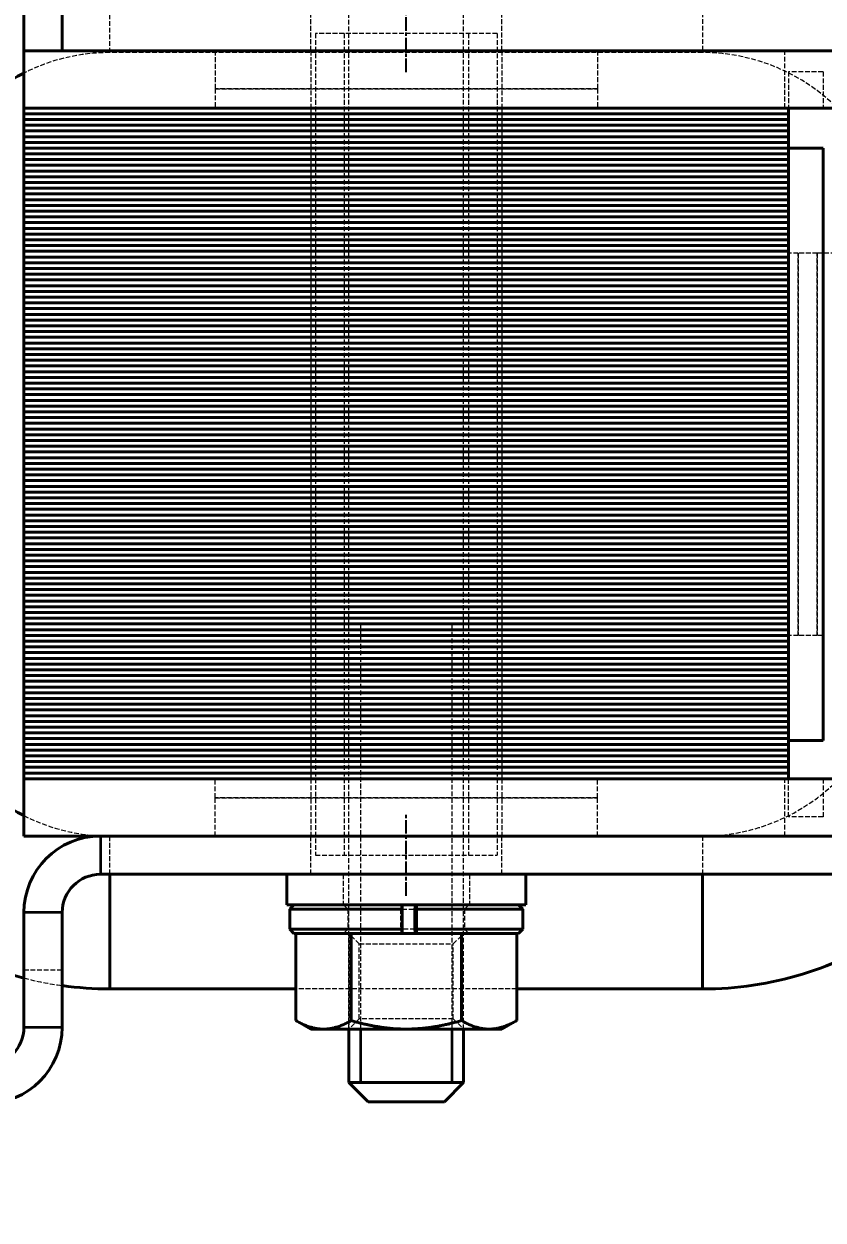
# Model space of a CAD drawing. Header units: millimetres. Extents: x 0 to 630, y 0 to 446.
# Drawn here: x 160.8 to 202.6, y 336.9 to 399.5 of the extents above; entities that cross this region are included whole.
import ezdxf

# ---------------------------------------------------------------- set-up
doc = ezdxf.new("R2010")
doc.units = ezdxf.units.MM
doc.header["$LTSCALE"] = 1.5
doc.linetypes.add('CHAIN', pattern=[0.7087, 0.4724, -0.0591, 0.1181, -0.0591])
doc.linetypes.add('DASHED', pattern=[0.2067, 0.1654, -0.0413])
for name, color, linetype, lineweight, true_color in [('가려진 것(ISO)', 2, 'DASHED', 18, 0xffff00), ('가시적인 것(ISO)', 3, 'Continuous', 40, 0x00ff00), ('가시적인 좁은 것(ISO)', 3, 'Continuous', 35, 0x00ff00), ('중심선(ISO)', 1, 'Continuous', 25, 0xff0000), ('치수(ISO)', 2, 'Continuous', 25, 0xffff00)]:
    doc.layers.add(name, color=color, linetype=linetype, lineweight=lineweight, true_color=true_color)
doc.styles.add('치수 텍스트_PSTEK_POSCO', font='isocp.shx')
doc.dimstyles.new('치수_PSTEK_POSCO', dxfattribs={"dimscale": 1.5, "dimtxt": 3.5, "dimasz": 2.5, "dimexe": 2, "dimexo": 2.5, "dimgap": 1, "dimtad": 1, "dimrnd": 1e-08, "dimdsep": 46, "dimtxsty": '치수 텍스트_PSTEK_POSCO', "dimcen": 0.09, "dimdle": 10, "dimclrd": 7, "dimclre": 7, "dimclrt": 2, "dimadec": 1, "dimazin": 2, "dimtfac": 1, "dimtmove": 0, "dimatfit": 3, "dimfxl": 1, "dimtolj": 1, "dimlwd": -1, "dimlwe": -1, "dimarcsym": 0})

# ---------------------------------------------------------------- blocks, each defined once
blk = doc.blocks.new('*D37')
at = {"layer": 'Defpoints', "color": 0, "transparency": 16777216}
for p in [(147.349, 337.97), (155.349, 337.97), (147.349, 322.97)]:
    blk.add_point(p, dxfattribs=at)
at = {"layer": '치수(ISO)', "color": 7, "transparency": 16777216}
for p, q in [((147.349, 334.22), (147.349, 319.97)), ((155.349, 334.22), (155.349, 319.97)), ((143.599, 322.97), (139.849, 322.97)), ((155.349, 322.97), (147.349, 322.97)), ((159.099, 322.97), (162.849, 322.97))]:
    blk.add_line(p, q, dxfattribs=at)
for points in [[(143.599, 323.595), (143.599, 322.345), (147.349, 322.97)], [(159.099, 323.595), (159.099, 322.345), (155.349, 322.97)]]:
    blk.add_solid(points, dxfattribs=at)
at = {"layer": '치수(ISO)', "color": 2, "transparency": 16777216, "insert": (150.299, 327.095), "char_height": 5.25, "attachment_point": 4, "style": '치수 텍스트_PSTEK_POSCO'}
blk.add_mtext('\\A1;8', dxfattribs=at)
blk = doc.blocks.new('*D38')
at = {"layer": 'Defpoints', "color": 0, "transparency": 16777216}
for p in [(155.349, 337.97), (206.349, 337.97), (206.349, 322.97)]:
    blk.add_point(p, dxfattribs=at)
at = {"layer": '치수(ISO)', "color": 7, "transparency": 16777216}
for p, q in [((155.349, 334.22), (155.349, 319.97)), ((206.349, 334.22), (206.349, 319.97)), ((159.099, 322.97), (202.599, 322.97))]:
    blk.add_line(p, q, dxfattribs=at)
for points in [[(159.099, 323.595), (159.099, 322.345), (155.349, 322.97)], [(202.599, 323.595), (202.599, 322.345), (206.349, 322.97)]]:
    blk.add_solid(points, dxfattribs=at)
at = {"layer": '치수(ISO)', "color": 2, "transparency": 16777216, "insert": (178.487, 327.095), "char_height": 5.25, "attachment_point": 4, "style": '치수 텍스트_PSTEK_POSCO'}
blk.add_mtext('\\A1;51', dxfattribs=at)
blk = doc.blocks.new('*D39')
at = {"layer": 'Defpoints', "color": 0, "transparency": 16777216}
for p in [(206.349, 337.97), (214.349, 337.97), (206.349, 322.97)]:
    blk.add_point(p, dxfattribs=at)
at = {"layer": '치수(ISO)', "color": 7, "transparency": 16777216}
for p, q in [((206.349, 334.22), (206.349, 319.97)), ((214.349, 334.22), (214.349, 319.97)), ((202.599, 322.97), (198.849, 322.97)), ((214.349, 322.97), (206.349, 322.97)), ((218.099, 322.97), (221.849, 322.97))]:
    blk.add_line(p, q, dxfattribs=at)
for points in [[(202.599, 323.595), (202.599, 322.345), (206.349, 322.97)], [(218.099, 323.595), (218.099, 322.345), (214.349, 322.97)]]:
    blk.add_solid(points, dxfattribs=at)
at = {"layer": '치수(ISO)', "color": 2, "transparency": 16777216, "insert": (209.299, 327.095), "char_height": 5.25, "attachment_point": 4, "style": '치수 텍스트_PSTEK_POSCO'}
blk.add_mtext('\\A1;8', dxfattribs=at)

msp = doc.modelspace()

# ---------------------------------------------------------------- linework, layer by layer
at = {"layer": '가려진 것(ISO)'}
for p, q in [((177.849, 346.87), (177.849, 402.82)), ((183.849, 346.87), (183.849, 402.82)), ((185.599, 398.97), (176.099, 398.97)), ((176.099, 398.97), (176.099, 355.97)), ((177.599, 398.97), (177.599, 355.97)), ((184.099, 398.97), (184.099, 355.97)), ((185.599, 398.97), (185.599, 355.97)), ((170.849, 398.07), (170.849, 396.07)), ((190.849, 398.07), (190.849, 396.07)), ((190.849, 396.07), (170.849, 396.07)), ((170.849, 396.07), (190.849, 396.07)), ((170.849, 396.07), (170.849, 395.07)), ((190.849, 396.07), (190.849, 395.07)), ((175.849, 395.07), (175.849, 394.77)), ((185.849, 395.07), (185.849, 394.77)), ((175.849, 394.77), (175.849, 394.47)), ((175.849, 394.47), (175.849, 394.17)), ((185.849, 394.77), (185.849, 394.47)), ((185.849, 394.47), (185.849, 394.17)), ((175.849, 394.17), (175.849, 393.87)), ((175.849, 393.87), (175.849, 393.57)), ((185.849, 394.17), (185.849, 393.87)), ((185.849, 393.87), (185.849, 393.57)), ((175.849, 393.57), (175.849, 393.27)), ((175.849, 393.27), (175.849, 392.97)), ((185.849, 393.57), (185.849, 393.27)), ((185.849, 393.27), (185.849, 392.97)), ((175.849, 392.97), (175.849, 392.67)), ((175.849, 392.67), (175.849, 392.37)), ((185.849, 392.97), (185.849, 392.67)), ((185.849, 392.67), (185.849, 392.37)), ((175.849, 392.37), (175.849, 392.07)), ((175.849, 392.07), (175.849, 391.77)), ((185.849, 392.37), (185.849, 392.07)), ((185.849, 392.07), (185.849, 391.77)), ((175.849, 391.77), (175.849, 391.47)), ((175.849, 391.47), (175.849, 391.17)), ((185.849, 391.77), (185.849, 391.47)), ((185.849, 391.47), (185.849, 391.17)), ((175.849, 391.17), (175.849, 390.87)), ((175.849, 390.87), (175.849, 390.57)), ((185.849, 391.17), (185.849, 390.87)), ((185.849, 390.87), (185.849, 390.57)), ((175.849, 390.57), (175.849, 390.27)), ((175.849, 390.27), (175.849, 389.97)), ((175.849, 389.97), (175.849, 389.67)), ((185.849, 390.57), (185.849, 390.27)), ((185.849, 390.27), (185.849, 389.97)), ((185.849, 389.97), (185.849, 389.67)), ((175.849, 389.67), (175.849, 389.37)), ((175.849, 389.37), (175.849, 389.07)), ((185.849, 389.67), (185.849, 389.37)), ((185.849, 389.37), (185.849, 389.07)), ((175.849, 389.07), (175.849, 388.77)), ((175.849, 388.77), (175.849, 388.47)), ((185.849, 389.07), (185.849, 388.77)), ((185.849, 388.77), (185.849, 388.47)), ((175.849, 388.47), (175.849, 388.17)), ((175.849, 388.17), (175.849, 387.87)), ((185.849, 388.47), (185.849, 388.17)), ((185.849, 388.17), (185.849, 387.87)), ((175.849, 387.87), (175.849, 387.57)), ((175.849, 387.57), (175.849, 387.27)), ((185.849, 387.87), (185.849, 387.57)), ((185.849, 387.57), (185.849, 387.27)), ((201.349, 387.47), (200.849, 387.47)), ((202.349, 387.47), (201.349, 387.47)), ((201.349, 367.47), (201.349, 387.47)), ((201.349, 387.47), (201.349, 367.47)), ((204.349, 387.47), (202.349, 387.47)), ((202.349, 367.47), (202.349, 387.47)), ((202.349, 387.47), (202.349, 367.47)), ((175.849, 387.27), (175.849, 386.97)), ((175.849, 386.97), (175.849, 386.67)), ((185.849, 387.27), (185.849, 386.97)), ((185.849, 386.97), (185.849, 386.67)), ((175.849, 386.67), (175.849, 386.37)), ((175.849, 386.37), (175.849, 386.07)), ((185.849, 386.67), (185.849, 386.37)), ((185.849, 386.37), (185.849, 386.07)), ((175.849, 386.07), (175.849, 385.77)), ((175.849, 385.77), (175.849, 385.47)), ((185.849, 386.07), (185.849, 385.77)), ((185.849, 385.77), (185.849, 385.47)), ((175.849, 385.47), (175.849, 385.17)), ((175.849, 385.17), (175.849, 384.87)), ((185.849, 385.47), (185.849, 385.17)), ((185.849, 385.17), (185.849, 384.87)), ((175.849, 384.87), (175.849, 384.57)), ((175.849, 384.57), (175.849, 384.27)), ((185.849, 384.87), (185.849, 384.57)), ((185.849, 384.57), (185.849, 384.27)), ((175.849, 384.27), (175.849, 383.97)), ((175.849, 383.97), (175.849, 383.67)), ((185.849, 384.27), (185.849, 383.97)), ((185.849, 383.97), (185.849, 383.67)), ((175.849, 383.67), (175.849, 383.37)), ((175.849, 383.37), (175.849, 383.07)), ((185.849, 383.67), (185.849, 383.37)), ((185.849, 383.37), (185.849, 383.07)), ((175.849, 383.07), (175.849, 382.77)), ((175.849, 382.77), (175.849, 382.47)), ((175.849, 382.47), (175.849, 382.17)), ((185.849, 383.07), (185.849, 382.77)), ((185.849, 382.77), (185.849, 382.47)), ((185.849, 382.47), (185.849, 382.17)), ((175.849, 382.17), (175.849, 381.87)), ((175.849, 381.87), (175.849, 381.57)), ((185.849, 382.17), (185.849, 381.87)), ((185.849, 381.87), (185.849, 381.57)), ((175.849, 381.57), (175.849, 381.27)), ((175.849, 381.27), (175.849, 380.97)), ((185.849, 381.57), (185.849, 381.27)), ((185.849, 381.27), (185.849, 380.97)), ((175.849, 380.97), (175.849, 380.67)), ((175.849, 380.67), (175.849, 380.37)), ((185.849, 380.97), (185.849, 380.67)), ((185.849, 380.67), (185.849, 380.37)), ((175.849, 380.37), (175.849, 380.07)), ((175.849, 380.07), (175.849, 379.77)), ((185.849, 380.37), (185.849, 380.07)), ((185.849, 380.07), (185.849, 379.77)), ((175.849, 379.77), (175.849, 379.47)), ((175.849, 379.47), (175.849, 379.17)), ((185.849, 379.77), (185.849, 379.47)), ((185.849, 379.47), (185.849, 379.17)), ((175.849, 379.17), (175.849, 378.87)), ((175.849, 378.87), (175.849, 378.57)), ((185.849, 379.17), (185.849, 378.87)), ((185.849, 378.87), (185.849, 378.57)), ((175.849, 378.57), (175.849, 378.27)), ((175.849, 378.27), (175.849, 377.97)), ((185.849, 378.57), (185.849, 378.27)), ((185.849, 378.27), (185.849, 377.97)), ((175.849, 377.97), (175.849, 377.67)), ((175.849, 377.67), (175.849, 377.37)), ((185.849, 377.97), (185.849, 377.67)), ((185.849, 377.67), (185.849, 377.37)), ((175.849, 377.37), (175.849, 377.07)), ((175.849, 377.07), (175.849, 376.77)), ((185.849, 377.37), (185.849, 377.07)), ((185.849, 377.07), (185.849, 376.77)), ((175.849, 376.77), (175.849, 376.47)), ((175.849, 376.47), (175.849, 376.17)), ((185.849, 376.77), (185.849, 376.47)), ((185.849, 376.47), (185.849, 376.17)), ((175.849, 376.17), (175.849, 375.87)), ((175.849, 375.87), (175.849, 375.57)), ((175.849, 375.57), (175.849, 375.27)), ((185.849, 376.17), (185.849, 375.87)), ((185.849, 375.87), (185.849, 375.57)), ((185.849, 375.57), (185.849, 375.27)), ((175.849, 375.27), (175.849, 374.97)), ((175.849, 374.97), (175.849, 374.67)), ((185.849, 375.27), (185.849, 374.97)), ((185.849, 374.97), (185.849, 374.67)), ((175.849, 374.67), (175.849, 374.37)), ((175.849, 374.37), (175.849, 374.07)), ((185.849, 374.67), (185.849, 374.37)), ((185.849, 374.37), (185.849, 374.07)), ((175.849, 374.07), (175.849, 373.77)), ((175.849, 373.77), (175.849, 373.47)), ((185.849, 374.07), (185.849, 373.77)), ((185.849, 373.77), (185.849, 373.47)), ((175.849, 373.47), (175.849, 373.17)), ((175.849, 373.17), (175.849, 372.87)), ((185.849, 373.47), (185.849, 373.17)), ((185.849, 373.17), (185.849, 372.87)), ((175.849, 372.87), (175.849, 372.57)), ((175.849, 372.57), (175.849, 372.27)), ((185.849, 372.87), (185.849, 372.57)), ((185.849, 372.57), (185.849, 372.27)), ((175.849, 372.27), (175.849, 371.97)), ((175.849, 371.97), (175.849, 371.67)), ((185.849, 372.27), (185.849, 371.97)), ((185.849, 371.97), (185.849, 371.67)), ((175.849, 371.67), (175.849, 371.37)), ((175.849, 371.37), (175.849, 371.07)), ((185.849, 371.67), (185.849, 371.37)), ((185.849, 371.37), (185.849, 371.07)), ((175.849, 371.07), (175.849, 370.77)), ((175.849, 370.77), (175.849, 370.47)), ((185.849, 371.07), (185.849, 370.77)), ((185.849, 370.77), (185.849, 370.47)), ((175.849, 370.47), (175.849, 370.17)), ((175.849, 370.17), (175.849, 369.87)), ((185.849, 370.47), (185.849, 370.17)), ((185.849, 370.17), (185.849, 369.87)), ((175.849, 369.87), (175.849, 369.57)), ((175.849, 369.57), (175.849, 369.27)), ((185.849, 369.87), (185.849, 369.57)), ((185.849, 369.57), (185.849, 369.27)), ((175.849, 369.27), (175.849, 368.97)), ((175.849, 368.97), (175.849, 368.67)), ((185.849, 369.27), (185.849, 368.97)), ((185.849, 368.97), (185.849, 368.67)), ((175.849, 368.67), (175.849, 368.37)), ((175.849, 368.37), (175.849, 368.07)), ((175.849, 368.07), (175.849, 367.77)), ((178.448, 368.07), (178.448, 346.87)), ((183.25, 346.87), (183.25, 368.07)), ((185.849, 368.67), (185.849, 368.37)), ((185.849, 368.37), (185.849, 368.07)), ((185.849, 368.07), (185.849, 367.77)), ((175.849, 367.77), (175.849, 367.47)), ((175.849, 367.47), (175.849, 367.17)), ((185.849, 367.77), (185.849, 367.47)), ((185.849, 367.47), (185.849, 367.17)), ((201.349, 367.47), (200.849, 367.47)), ((202.349, 367.47), (201.349, 367.47)), ((202.649, 367.47), (202.349, 367.47)), ((175.849, 367.17), (175.849, 366.87)), ((175.849, 366.87), (175.849, 366.57)), ((185.849, 367.17), (185.849, 366.87)), ((185.849, 366.87), (185.849, 366.57)), ((175.849, 366.57), (175.849, 366.27)), ((175.849, 366.27), (175.849, 365.97)), ((185.849, 366.57), (185.849, 366.27)), ((185.849, 366.27), (185.849, 365.97)), ((175.849, 365.97), (175.849, 365.67)), ((175.849, 365.67), (175.849, 365.37)), ((185.849, 365.97), (185.849, 365.67)), ((185.849, 365.67), (185.849, 365.37)), ((175.849, 365.37), (175.849, 365.07)), ((175.849, 365.07), (175.849, 364.77)), ((185.849, 365.37), (185.849, 365.07)), ((185.849, 365.07), (185.849, 364.77)), ((175.849, 364.77), (175.849, 364.47)), ((175.849, 364.47), (175.849, 364.17)), ((185.849, 364.77), (185.849, 364.47)), ((185.849, 364.47), (185.849, 364.17)), ((175.849, 364.17), (175.849, 363.87)), ((175.849, 363.87), (175.849, 363.57)), ((185.849, 364.17), (185.849, 363.87)), ((185.849, 363.87), (185.849, 363.57)), ((175.849, 363.57), (175.849, 363.27)), ((175.849, 363.27), (175.849, 362.97)), ((185.849, 363.57), (185.849, 363.27)), ((185.849, 363.27), (185.849, 362.97)), ((175.849, 362.97), (175.849, 362.67)), ((175.849, 362.67), (175.849, 362.37)), ((185.849, 362.97), (185.849, 362.67)), ((185.849, 362.67), (185.849, 362.37)), ((175.849, 362.37), (175.849, 362.07)), ((175.849, 362.07), (175.849, 361.77)), ((185.849, 362.37), (185.849, 362.07)), ((185.849, 362.07), (185.849, 361.77)), ((175.849, 361.77), (175.849, 361.47)), ((175.849, 361.47), (175.849, 361.17)), ((175.849, 361.17), (175.849, 360.87)), ((185.849, 361.77), (185.849, 361.47)), ((185.849, 361.47), (185.849, 361.17)), ((185.849, 361.17), (185.849, 360.87)), ((175.849, 360.87), (175.849, 360.57)), ((175.849, 360.57), (175.849, 360.27)), ((185.849, 360.87), (185.849, 360.57)), ((185.849, 360.57), (185.849, 360.27)), ((170.849, 358.97), (170.849, 359.97)), ((175.849, 360.27), (175.849, 359.97)), ((185.849, 360.27), (185.849, 359.97)), ((190.849, 358.97), (190.849, 359.97)), ((170.849, 358.97), (190.849, 358.97)), ((170.849, 356.97), (170.849, 358.97)), ((190.849, 358.97), (170.849, 358.97)), ((190.849, 356.97), (190.849, 358.97)), ((176.099, 355.97), (185.599, 355.97)), ((177.549, 354.97), (177.549, 353.37)), ((184.149, 354.97), (184.149, 353.37)), ((177.799, 353.145), (177.574, 353.37)), ((177.799, 353.145), (177.799, 352.095)), ((180.553, 353.145), (180.553, 352.095)), ((180.634, 353.145), (181.303, 353.145)), ((181.303, 353.145), (181.383, 353.145)), ((183.899, 353.145), (184.124, 353.37)), ((183.899, 353.145), (183.899, 352.095)), ((177.799, 352.095), (177.574, 351.87)), ((178.391, 351.328), (177.849, 351.87)), ((177.849, 351.87), (177.849, 346.87)), ((181.303, 352.095), (180.634, 352.095)), ((181.383, 352.095), (181.303, 352.095)), ((183.308, 351.328), (183.849, 351.87)), ((183.849, 346.87), (183.849, 351.87)), ((183.899, 352.095), (184.124, 351.87)), ((178.391, 351.328), (183.308, 351.328)), ((178.391, 347.411), (178.391, 351.328)), ((183.308, 347.411), (183.308, 351.328)), ((178.391, 347.411), (177.849, 346.87)), ((183.308, 347.411), (178.391, 347.411)), ((183.308, 347.411), (183.849, 346.87))]:
    msp.add_line(p, q, dxfattribs=at)
at = {"layer": '가려진 것(ISO)', "color": 1, "true_color": 0xff0000}
for p, q in [((165.349, 397.97), (165.349, 400.07)), ((196.349, 400.07), (196.349, 397.97)), ((196.349, 397.97), (165.349, 397.97)), ((165.349, 354.97), (165.349, 356.97)), ((196.349, 356.97), (196.349, 354.97)), ((186.623, 348.97), (175.076, 348.97))]:
    msp.add_line(p, q, dxfattribs=at)
at = {"layer": '가려진 것(ISO)', "color": 5, "true_color": 0x0000ff}
for p, q in [((175.849, 398.07), (175.849, 400.07)), ((185.849, 398.07), (185.849, 400.07)), ((175.849, 354.97), (175.849, 356.97)), ((185.849, 354.97), (185.849, 356.97)), ((160.849, 349.97), (162.849, 349.97))]:
    msp.add_line(p, q, dxfattribs=at)
at = {"layer": '가려진 것(ISO)', "color": 4, "true_color": 0x00ffff}
for p, q in [((175.849, 398.07), (175.849, 395.07)), ((185.849, 398.07), (185.849, 395.07)), ((200.649, 395.07), (200.649, 398.07)), ((202.649, 396.97), (200.849, 396.97)), ((200.849, 396.97), (200.849, 395.07)), ((202.649, 396.97), (202.649, 395.07)), ((175.849, 359.97), (175.849, 356.97)), ((185.849, 359.97), (185.849, 356.97)), ((200.649, 356.97), (200.649, 359.97)), ((200.849, 357.97), (200.849, 359.97)), ((202.649, 359.97), (202.649, 357.97)), ((202.649, 357.97), (200.849, 357.97))]:
    msp.add_line(p, q, dxfattribs=at)
at = {"layer": '가려진 것(ISO)', "color": 1, "true_color": 0xff0000}
for centre, radius, start, end in [((165.349, 387.97), 10, 90, 116.74368), ((196.349, 387.97), 10, 0, 90), ((196.349, 366.97), 10, 270, 315.573), ((165.349, 366.97), 10, 243.25632, 270), ((165.349, 366.97), 18, 255.52249, 262.01644)]:
    msp.add_arc(centre, radius, start, end, dxfattribs=at)
at = {"layer": '가려진 것(ISO)'}
for points, weights in [([(180.559, 353.37), (180.556, 353.253), (180.553, 353.145)], [1, 1.00064237711, 1]), ([(180.553, 352.095), (180.556, 351.986), (180.559, 351.87)], [1, 1.00064237701, 1])]:
    msp.add_rational_spline(points, weights, degree=2, dxfattribs=at)
at = {"layer": '가시적인 것(ISO)', "color": 5, "true_color": 0x0000ff}
for p, q in [((160.849, 400.07), (160.849, 398.07)), ((162.849, 398.07), (162.849, 400.07)), ((162.849, 398.07), (269.449, 398.07)), ((267.449, 356.97), (164.849, 356.97)), ((164.849, 354.97), (267.449, 354.97)), ((160.849, 352.97), (160.849, 346.97)), ((162.849, 346.97), (162.849, 352.97))]:
    msp.add_line(p, q, dxfattribs=at)
at = {"layer": '가시적인 것(ISO)', "color": 4, "true_color": 0x00ffff}
for p, q in [((160.849, 398.07), (271.449, 398.07)), ((160.849, 398.07), (160.849, 395.07)), ((271.449, 395.07), (160.849, 395.07)), ((202.649, 392.97), (200.849, 392.97)), ((200.849, 361.97), (200.849, 392.97)), ((202.649, 392.97), (202.649, 361.97)), ((200.849, 361.97), (202.649, 361.97)), ((160.849, 359.97), (271.449, 359.97)), ((160.849, 359.97), (160.849, 356.97)), ((271.449, 356.97), (160.849, 356.97))]:
    msp.add_line(p, q, dxfattribs=at)
at = {"layer": '가시적인 것(ISO)'}
for p, q in [((160.849, 395.07), (160.849, 394.77)), ((200.849, 395.07), (160.849, 395.07)), ((200.849, 395.07), (200.849, 394.77)), ((160.849, 394.77), (160.849, 394.47)), ((200.849, 394.77), (160.849, 394.77)), ((160.849, 394.77), (200.849, 394.77)), ((160.849, 394.47), (160.849, 394.17)), ((200.849, 394.47), (160.849, 394.47)), ((160.849, 394.47), (200.849, 394.47)), ((200.849, 394.77), (200.849, 394.47)), ((200.849, 394.47), (200.849, 394.17)), ((160.849, 394.17), (160.849, 393.87)), ((200.849, 394.17), (160.849, 394.17)), ((160.849, 394.17), (200.849, 394.17)), ((160.849, 393.87), (160.849, 393.57)), ((200.849, 393.87), (160.849, 393.87)), ((160.849, 393.87), (200.849, 393.87)), ((200.849, 394.17), (200.849, 393.87)), ((200.849, 393.87), (200.849, 393.57)), ((160.849, 393.57), (160.849, 393.27)), ((200.849, 393.57), (160.849, 393.57)), ((160.849, 393.57), (200.849, 393.57)), ((160.849, 393.27), (160.849, 392.97)), ((200.849, 393.27), (160.849, 393.27)), ((160.849, 393.27), (200.849, 393.27)), ((200.849, 393.57), (200.849, 393.27)), ((200.849, 393.27), (200.849, 392.97)), ((160.849, 392.97), (160.849, 392.67)), ((200.849, 392.97), (160.849, 392.97)), ((160.849, 392.97), (200.849, 392.97)), ((160.849, 392.67), (160.849, 392.37)), ((200.849, 392.67), (160.849, 392.67)), ((160.849, 392.67), (200.849, 392.67)), ((200.849, 392.97), (200.849, 392.67)), ((200.849, 392.67), (200.849, 392.37)), ((160.849, 392.37), (160.849, 392.07)), ((200.849, 392.37), (160.849, 392.37)), ((160.849, 392.37), (200.849, 392.37)), ((160.849, 392.07), (160.849, 391.77)), ((200.849, 392.07), (160.849, 392.07)), ((160.849, 392.07), (200.849, 392.07)), ((200.849, 392.37), (200.849, 392.07)), ((200.849, 392.07), (200.849, 391.77)), ((160.849, 391.77), (160.849, 391.47)), ((200.849, 391.77), (160.849, 391.77)), ((160.849, 391.77), (200.849, 391.77)), ((160.849, 391.47), (160.849, 391.17)), ((200.849, 391.47), (160.849, 391.47)), ((160.849, 391.47), (200.849, 391.47)), ((200.849, 391.77), (200.849, 391.47)), ((200.849, 391.47), (200.849, 391.17)), ((160.849, 391.17), (160.849, 390.87)), ((200.849, 391.17), (160.849, 391.17)), ((160.849, 391.17), (200.849, 391.17)), ((160.849, 390.87), (160.849, 390.57)), ((200.849, 390.87), (160.849, 390.87)), ((160.849, 390.87), (200.849, 390.87)), ((200.849, 391.17), (200.849, 390.87)), ((200.849, 390.87), (200.849, 390.57)), ((160.849, 390.57), (160.849, 390.27)), ((200.849, 390.57), (160.849, 390.57)), ((160.849, 390.57), (200.849, 390.57)), ((160.849, 390.27), (160.849, 389.97)), ((200.849, 390.27), (160.849, 390.27)), ((160.849, 390.27), (200.849, 390.27)), ((160.849, 389.97), (160.849, 389.67)), ((200.849, 389.97), (160.849, 389.97)), ((160.849, 389.97), (200.849, 389.97)), ((200.849, 390.57), (200.849, 390.27)), ((200.849, 390.27), (200.849, 389.97)), ((200.849, 389.97), (200.849, 389.67)), ((160.849, 389.67), (160.849, 389.37)), ((200.849, 389.67), (160.849, 389.67)), ((160.849, 389.67), (200.849, 389.67)), ((160.849, 389.37), (160.849, 389.07)), ((200.849, 389.37), (160.849, 389.37)), ((160.849, 389.37), (200.849, 389.37)), ((200.849, 389.67), (200.849, 389.37)), ((200.849, 389.37), (200.849, 389.07)), ((160.849, 389.07), (160.849, 388.77)), ((200.849, 389.07), (160.849, 389.07)), ((160.849, 389.07), (200.849, 389.07)), ((160.849, 388.77), (160.849, 388.47)), ((200.849, 388.77), (160.849, 388.77)), ((160.849, 388.77), (200.849, 388.77)), ((200.849, 389.07), (200.849, 388.77)), ((200.849, 388.77), (200.849, 388.47)), ((160.849, 388.47), (160.849, 388.17)), ((200.849, 388.47), (160.849, 388.47)), ((160.849, 388.47), (200.849, 388.47)), ((160.849, 388.17), (160.849, 387.87)), ((200.849, 388.17), (160.849, 388.17)), ((160.849, 388.17), (200.849, 388.17)), ((200.849, 388.47), (200.849, 388.17)), ((200.849, 388.17), (200.849, 387.87)), ((160.849, 387.87), (160.849, 387.57)), ((200.849, 387.87), (160.849, 387.87)), ((160.849, 387.87), (200.849, 387.87)), ((160.849, 387.57), (160.849, 387.27)), ((200.849, 387.57), (160.849, 387.57)), ((160.849, 387.57), (200.849, 387.57)), ((200.849, 387.87), (200.849, 387.57)), ((200.849, 387.57), (200.849, 387.27)), ((160.849, 387.27), (160.849, 386.97)), ((200.849, 387.27), (160.849, 387.27)), ((160.849, 387.27), (200.849, 387.27)), ((160.849, 386.97), (160.849, 386.67)), ((200.849, 386.97), (160.849, 386.97)), ((160.849, 386.97), (200.849, 386.97)), ((200.849, 387.27), (200.849, 386.97)), ((200.849, 386.97), (200.849, 386.67)), ((160.849, 386.67), (160.849, 386.37)), ((200.849, 386.67), (160.849, 386.67)), ((160.849, 386.67), (200.849, 386.67)), ((160.849, 386.37), (160.849, 386.07)), ((200.849, 386.37), (160.849, 386.37)), ((160.849, 386.37), (200.849, 386.37)), ((200.849, 386.67), (200.849, 386.37)), ((200.849, 386.37), (200.849, 386.07)), ((160.849, 386.07), (160.849, 385.77)), ((200.849, 386.07), (160.849, 386.07)), ((160.849, 386.07), (200.849, 386.07)), ((160.849, 385.77), (160.849, 385.47)), ((200.849, 385.77), (160.849, 385.77)), ((160.849, 385.77), (200.849, 385.77)), ((200.849, 386.07), (200.849, 385.77)), ((200.849, 385.77), (200.849, 385.47)), ((160.849, 385.47), (160.849, 385.17)), ((200.849, 385.47), (160.849, 385.47)), ((160.849, 385.47), (200.849, 385.47)), ((160.849, 385.17), (160.849, 384.87)), ((200.849, 385.17), (160.849, 385.17)), ((160.849, 385.17), (200.849, 385.17)), ((200.849, 385.47), (200.849, 385.17)), ((200.849, 385.17), (200.849, 384.87)), ((160.849, 384.87), (160.849, 384.57)), ((200.849, 384.87), (160.849, 384.87)), ((160.849, 384.87), (200.849, 384.87)), ((160.849, 384.57), (160.849, 384.27)), ((200.849, 384.57), (160.849, 384.57)), ((160.849, 384.57), (200.849, 384.57)), ((200.849, 384.87), (200.849, 384.57)), ((200.849, 384.57), (200.849, 384.27)), ((160.849, 384.27), (160.849, 383.97)), ((200.849, 384.27), (160.849, 384.27)), ((160.849, 384.27), (200.849, 384.27)), ((160.849, 383.97), (160.849, 383.67)), ((200.849, 383.97), (160.849, 383.97)), ((160.849, 383.97), (200.849, 383.97)), ((200.849, 384.27), (200.849, 383.97)), ((200.849, 383.97), (200.849, 383.67)), ((160.849, 383.67), (160.849, 383.37)), ((200.849, 383.67), (160.849, 383.67)), ((160.849, 383.67), (200.849, 383.67)), ((160.849, 383.37), (160.849, 383.07)), ((200.849, 383.37), (160.849, 383.37)), ((160.849, 383.37), (200.849, 383.37)), ((200.849, 383.67), (200.849, 383.37)), ((200.849, 383.37), (200.849, 383.07)), ((160.849, 383.07), (160.849, 382.77)), ((200.849, 383.07), (160.849, 383.07)), ((160.849, 383.07), (200.849, 383.07)), ((160.849, 382.77), (160.849, 382.47)), ((200.849, 382.77), (160.849, 382.77)), ((160.849, 382.77), (200.849, 382.77)), ((160.849, 382.47), (160.849, 382.17)), ((200.849, 382.47), (160.849, 382.47)), ((160.849, 382.47), (200.849, 382.47)), ((200.849, 383.07), (200.849, 382.77)), ((200.849, 382.77), (200.849, 382.47)), ((200.849, 382.47), (200.849, 382.17)), ((160.849, 382.17), (160.849, 381.87)), ((200.849, 382.17), (160.849, 382.17)), ((160.849, 382.17), (200.849, 382.17)), ((160.849, 381.87), (160.849, 381.57)), ((200.849, 381.87), (160.849, 381.87)), ((160.849, 381.87), (200.849, 381.87)), ((200.849, 382.17), (200.849, 381.87)), ((200.849, 381.87), (200.849, 381.57)), ((160.849, 381.57), (160.849, 381.27)), ((200.849, 381.57), (160.849, 381.57)), ((160.849, 381.57), (200.849, 381.57)), ((160.849, 381.27), (160.849, 380.97)), ((200.849, 381.27), (160.849, 381.27)), ((160.849, 381.27), (200.849, 381.27)), ((200.849, 381.57), (200.849, 381.27)), ((200.849, 381.27), (200.849, 380.97)), ((160.849, 380.97), (160.849, 380.67)), ((200.849, 380.97), (160.849, 380.97)), ((160.849, 380.97), (200.849, 380.97)), ((160.849, 380.67), (160.849, 380.37)), ((200.849, 380.67), (160.849, 380.67)), ((160.849, 380.67), (200.849, 380.67)), ((200.849, 380.97), (200.849, 380.67)), ((200.849, 380.67), (200.849, 380.37)), ((160.849, 380.37), (160.849, 380.07)), ((200.849, 380.37), (160.849, 380.37)), ((160.849, 380.37), (200.849, 380.37)), ((160.849, 380.07), (160.849, 379.77)), ((200.849, 380.07), (160.849, 380.07)), ((160.849, 380.07), (200.849, 380.07)), ((200.849, 380.37), (200.849, 380.07)), ((200.849, 380.07), (200.849, 379.77)), ((160.849, 379.77), (160.849, 379.47)), ((200.849, 379.77), (160.849, 379.77)), ((160.849, 379.77), (200.849, 379.77)), ((160.849, 379.47), (160.849, 379.17)), ((200.849, 379.47), (160.849, 379.47)), ((160.849, 379.47), (200.849, 379.47)), ((200.849, 379.77), (200.849, 379.47)), ((200.849, 379.47), (200.849, 379.17)), ((160.849, 379.17), (160.849, 378.87)), ((200.849, 379.17), (160.849, 379.17)), ((160.849, 379.17), (200.849, 379.17)), ((160.849, 378.87), (160.849, 378.57)), ((200.849, 378.87), (160.849, 378.87)), ((160.849, 378.87), (200.849, 378.87)), ((200.849, 379.17), (200.849, 378.87)), ((200.849, 378.87), (200.849, 378.57)), ((160.849, 378.57), (160.849, 378.27)), ((200.849, 378.57), (160.849, 378.57)), ((160.849, 378.57), (200.849, 378.57)), ((160.849, 378.27), (160.849, 377.97)), ((200.849, 378.27), (160.849, 378.27)), ((160.849, 378.27), (200.849, 378.27)), ((200.849, 378.57), (200.849, 378.27)), ((200.849, 378.27), (200.849, 377.97)), ((160.849, 377.97), (160.849, 377.67)), ((200.849, 377.97), (160.849, 377.97)), ((160.849, 377.97), (200.849, 377.97)), ((160.849, 377.67), (160.849, 377.37)), ((200.849, 377.67), (160.849, 377.67)), ((160.849, 377.67), (200.849, 377.67)), ((200.849, 377.97), (200.849, 377.67)), ((200.849, 377.67), (200.849, 377.37)), ((160.849, 377.37), (160.849, 377.07)), ((200.849, 377.37), (160.849, 377.37)), ((160.849, 377.37), (200.849, 377.37)), ((160.849, 377.07), (160.849, 376.77)), ((200.849, 377.07), (160.849, 377.07)), ((160.849, 377.07), (200.849, 377.07)), ((200.849, 377.37), (200.849, 377.07)), ((200.849, 377.07), (200.849, 376.77)), ((160.849, 376.77), (160.849, 376.47)), ((200.849, 376.77), (160.849, 376.77)), ((160.849, 376.77), (200.849, 376.77)), ((160.849, 376.47), (160.849, 376.17)), ((200.849, 376.47), (160.849, 376.47)), ((160.849, 376.47), (200.849, 376.47)), ((200.849, 376.77), (200.849, 376.47)), ((200.849, 376.47), (200.849, 376.17)), ((160.849, 376.17), (160.849, 375.87)), ((200.849, 376.17), (160.849, 376.17)), ((160.849, 376.17), (200.849, 376.17)), ((160.849, 375.87), (160.849, 375.57)), ((200.849, 375.87), (160.849, 375.87)), ((160.849, 375.87), (200.849, 375.87)), ((160.849, 375.57), (160.849, 375.27)), ((200.849, 375.57), (160.849, 375.57)), ((160.849, 375.57), (200.849, 375.57)), ((200.849, 376.17), (200.849, 375.87)), ((200.849, 375.87), (200.849, 375.57)), ((200.849, 375.57), (200.849, 375.27)), ((160.849, 375.27), (160.849, 374.97)), ((200.849, 375.27), (160.849, 375.27)), ((160.849, 375.27), (200.849, 375.27)), ((160.849, 374.97), (160.849, 374.67)), ((200.849, 374.97), (160.849, 374.97)), ((160.849, 374.97), (200.849, 374.97)), ((200.849, 375.27), (200.849, 374.97)), ((200.849, 374.97), (200.849, 374.67)), ((160.849, 374.67), (160.849, 374.37)), ((200.849, 374.67), (160.849, 374.67)), ((160.849, 374.67), (200.849, 374.67)), ((160.849, 374.37), (160.849, 374.07)), ((200.849, 374.37), (160.849, 374.37)), ((160.849, 374.37), (200.849, 374.37)), ((200.849, 374.67), (200.849, 374.37)), ((200.849, 374.37), (200.849, 374.07)), ((160.849, 374.07), (160.849, 373.77)), ((200.849, 374.07), (160.849, 374.07)), ((160.849, 374.07), (200.849, 374.07)), ((160.849, 373.77), (160.849, 373.47)), ((200.849, 373.77), (160.849, 373.77)), ((160.849, 373.77), (200.849, 373.77)), ((200.849, 374.07), (200.849, 373.77)), ((200.849, 373.77), (200.849, 373.47)), ((160.849, 373.47), (160.849, 373.17)), ((200.849, 373.47), (160.849, 373.47)), ((160.849, 373.47), (200.849, 373.47)), ((160.849, 373.17), (160.849, 372.87)), ((200.849, 373.17), (160.849, 373.17)), ((160.849, 373.17), (200.849, 373.17)), ((200.849, 373.47), (200.849, 373.17)), ((200.849, 373.17), (200.849, 372.87)), ((160.849, 372.87), (160.849, 372.57)), ((200.849, 372.87), (160.849, 372.87)), ((160.849, 372.87), (200.849, 372.87)), ((160.849, 372.57), (160.849, 372.27)), ((200.849, 372.57), (160.849, 372.57)), ((160.849, 372.57), (200.849, 372.57)), ((200.849, 372.87), (200.849, 372.57)), ((200.849, 372.57), (200.849, 372.27)), ((160.849, 372.27), (160.849, 371.97)), ((200.849, 372.27), (160.849, 372.27)), ((160.849, 372.27), (200.849, 372.27)), ((160.849, 371.97), (160.849, 371.67)), ((200.849, 371.97), (160.849, 371.97)), ((160.849, 371.97), (200.849, 371.97)), ((200.849, 372.27), (200.849, 371.97)), ((200.849, 371.97), (200.849, 371.67)), ((160.849, 371.67), (160.849, 371.37)), ((200.849, 371.67), (160.849, 371.67)), ((160.849, 371.67), (200.849, 371.67)), ((160.849, 371.37), (160.849, 371.07)), ((200.849, 371.37), (160.849, 371.37)), ((160.849, 371.37), (200.849, 371.37)), ((200.849, 371.67), (200.849, 371.37)), ((200.849, 371.37), (200.849, 371.07)), ((160.849, 371.07), (160.849, 370.77)), ((200.849, 371.07), (160.849, 371.07)), ((160.849, 371.07), (200.849, 371.07)), ((160.849, 370.77), (160.849, 370.47)), ((200.849, 370.77), (160.849, 370.77)), ((160.849, 370.77), (200.849, 370.77)), ((200.849, 371.07), (200.849, 370.77)), ((200.849, 370.77), (200.849, 370.47)), ((160.849, 370.47), (160.849, 370.17)), ((200.849, 370.47), (160.849, 370.47)), ((160.849, 370.47), (200.849, 370.47)), ((160.849, 370.17), (160.849, 369.87)), ((200.849, 370.17), (160.849, 370.17)), ((160.849, 370.17), (200.849, 370.17)), ((200.849, 370.47), (200.849, 370.17)), ((200.849, 370.17), (200.849, 369.87)), ((160.849, 369.87), (160.849, 369.57)), ((200.849, 369.87), (160.849, 369.87)), ((160.849, 369.87), (200.849, 369.87)), ((160.849, 369.57), (160.849, 369.27)), ((200.849, 369.57), (160.849, 369.57)), ((160.849, 369.57), (200.849, 369.57)), ((200.849, 369.87), (200.849, 369.57)), ((200.849, 369.57), (200.849, 369.27)), ((160.849, 369.27), (160.849, 368.97)), ((200.849, 369.27), (160.849, 369.27)), ((160.849, 369.27), (200.849, 369.27)), ((160.849, 368.97), (160.849, 368.67)), ((200.849, 368.97), (160.849, 368.97)), ((160.849, 368.97), (200.849, 368.97)), ((200.849, 369.27), (200.849, 368.97)), ((200.849, 368.97), (200.849, 368.67)), ((160.849, 368.67), (160.849, 368.37)), ((200.849, 368.67), (160.849, 368.67)), ((160.849, 368.67), (200.849, 368.67)), ((160.849, 368.37), (160.849, 368.07)), ((200.849, 368.37), (160.849, 368.37)), ((160.849, 368.37), (200.849, 368.37)), ((160.849, 368.07), (160.849, 367.77)), ((200.849, 368.07), (160.849, 368.07)), ((160.849, 368.07), (200.849, 368.07)), ((200.849, 368.67), (200.849, 368.37)), ((200.849, 368.37), (200.849, 368.07)), ((200.849, 368.07), (200.849, 367.77)), ((160.849, 367.77), (160.849, 367.47)), ((200.849, 367.77), (160.849, 367.77)), ((160.849, 367.77), (200.849, 367.77)), ((160.849, 367.47), (160.849, 367.17)), ((200.849, 367.47), (160.849, 367.47)), ((160.849, 367.47), (200.849, 367.47)), ((200.849, 367.77), (200.849, 367.47)), ((200.849, 367.47), (200.849, 367.17)), ((160.849, 367.17), (160.849, 366.87)), ((200.849, 367.17), (160.849, 367.17)), ((160.849, 367.17), (200.849, 367.17)), ((160.849, 366.87), (160.849, 366.57)), ((200.849, 366.87), (160.849, 366.87)), ((160.849, 366.87), (200.849, 366.87)), ((200.849, 367.17), (200.849, 366.87)), ((200.849, 366.87), (200.849, 366.57)), ((160.849, 366.57), (160.849, 366.27)), ((200.849, 366.57), (160.849, 366.57)), ((160.849, 366.57), (200.849, 366.57)), ((160.849, 366.27), (160.849, 365.97)), ((200.849, 366.27), (160.849, 366.27)), ((160.849, 366.27), (200.849, 366.27)), ((200.849, 366.57), (200.849, 366.27)), ((200.849, 366.27), (200.849, 365.97)), ((160.849, 365.97), (160.849, 365.67)), ((200.849, 365.97), (160.849, 365.97)), ((160.849, 365.97), (200.849, 365.97)), ((160.849, 365.67), (160.849, 365.37)), ((200.849, 365.67), (160.849, 365.67)), ((160.849, 365.67), (200.849, 365.67)), ((200.849, 365.97), (200.849, 365.67)), ((200.849, 365.67), (200.849, 365.37)), ((160.849, 365.37), (160.849, 365.07)), ((200.849, 365.37), (160.849, 365.37)), ((160.849, 365.37), (200.849, 365.37)), ((160.849, 365.07), (160.849, 364.77)), ((200.849, 365.07), (160.849, 365.07)), ((160.849, 365.07), (200.849, 365.07)), ((200.849, 365.37), (200.849, 365.07)), ((200.849, 365.07), (200.849, 364.77)), ((160.849, 364.77), (160.849, 364.47)), ((200.849, 364.77), (160.849, 364.77)), ((160.849, 364.77), (200.849, 364.77)), ((160.849, 364.47), (160.849, 364.17)), ((200.849, 364.47), (160.849, 364.47)), ((160.849, 364.47), (200.849, 364.47)), ((200.849, 364.77), (200.849, 364.47)), ((200.849, 364.47), (200.849, 364.17)), ((160.849, 364.17), (160.849, 363.87)), ((200.849, 364.17), (160.849, 364.17)), ((160.849, 364.17), (200.849, 364.17)), ((160.849, 363.87), (160.849, 363.57)), ((200.849, 363.87), (160.849, 363.87)), ((160.849, 363.87), (200.849, 363.87)), ((200.849, 364.17), (200.849, 363.87)), ((200.849, 363.87), (200.849, 363.57)), ((160.849, 363.57), (160.849, 363.27)), ((200.849, 363.57), (160.849, 363.57)), ((160.849, 363.57), (200.849, 363.57)), ((160.849, 363.27), (160.849, 362.97)), ((200.849, 363.27), (160.849, 363.27)), ((160.849, 363.27), (200.849, 363.27)), ((200.849, 363.57), (200.849, 363.27)), ((200.849, 363.27), (200.849, 362.97)), ((160.849, 362.97), (160.849, 362.67)), ((200.849, 362.97), (160.849, 362.97)), ((160.849, 362.97), (200.849, 362.97)), ((160.849, 362.67), (160.849, 362.37)), ((200.849, 362.67), (160.849, 362.67)), ((160.849, 362.67), (200.849, 362.67)), ((200.849, 362.97), (200.849, 362.67)), ((200.849, 362.67), (200.849, 362.37)), ((160.849, 362.37), (160.849, 362.07)), ((200.849, 362.37), (160.849, 362.37)), ((160.849, 362.37), (200.849, 362.37)), ((160.849, 362.07), (160.849, 361.77)), ((200.849, 362.07), (160.849, 362.07)), ((160.849, 362.07), (200.849, 362.07)), ((200.849, 362.37), (200.849, 362.07)), ((200.849, 362.07), (200.849, 361.77)), ((160.849, 361.77), (160.849, 361.47)), ((200.849, 361.77), (160.849, 361.77)), ((160.849, 361.77), (200.849, 361.77)), ((160.849, 361.47), (160.849, 361.17)), ((200.849, 361.47), (160.849, 361.47)), ((160.849, 361.47), (200.849, 361.47)), ((160.849, 361.17), (160.849, 360.87)), ((200.849, 361.17), (160.849, 361.17)), ((160.849, 361.17), (200.849, 361.17)), ((200.849, 361.77), (200.849, 361.47)), ((200.849, 361.47), (200.849, 361.17)), ((200.849, 361.17), (200.849, 360.87)), ((160.849, 360.87), (160.849, 360.57)), ((200.849, 360.87), (160.849, 360.87)), ((160.849, 360.87), (200.849, 360.87)), ((160.849, 360.57), (160.849, 360.27)), ((200.849, 360.57), (160.849, 360.57)), ((160.849, 360.57), (200.849, 360.57)), ((200.849, 360.87), (200.849, 360.57)), ((200.849, 360.57), (200.849, 360.27)), ((160.849, 360.27), (160.849, 359.97)), ((200.849, 360.27), (160.849, 360.27)), ((160.849, 360.27), (200.849, 360.27)), ((160.849, 359.97), (200.849, 359.97)), ((200.849, 360.27), (200.849, 359.97)), ((174.599, 354.97), (174.599, 353.37)), ((187.099, 354.97), (187.099, 353.37)), ((174.599, 353.37), (187.099, 353.37)), ((174.974, 353.37), (174.749, 353.145)), ((180.634, 353.145), (174.749, 353.145)), ((174.749, 353.145), (174.749, 352.095)), ((180.634, 353.145), (180.628, 353.37)), ((180.634, 352.095), (180.634, 353.145)), ((181.303, 352.095), (181.303, 353.145)), ((181.377, 353.37), (181.383, 353.145)), ((181.383, 353.145), (181.383, 352.095)), ((186.949, 353.145), (181.383, 353.145)), ((186.724, 353.37), (186.949, 353.145)), ((186.949, 353.145), (186.949, 352.095)), ((174.749, 352.095), (180.634, 352.095)), ((174.974, 351.87), (174.749, 352.095)), ((180.628, 351.87), (174.974, 351.87)), ((175.076, 351.87), (175.076, 347.316)), ((177.962, 351.87), (177.962, 347.316)), ((180.628, 351.87), (180.634, 352.095)), ((181.355, 351.87), (180.628, 351.87)), ((181.377, 351.87), (181.355, 351.87)), ((181.383, 352.095), (181.377, 351.87)), ((186.724, 351.87), (181.377, 351.87)), ((181.383, 352.095), (186.949, 352.095)), ((183.736, 351.87), (183.736, 347.316)), ((186.623, 351.87), (186.623, 347.316)), ((186.724, 351.87), (186.949, 352.095)), ((175.849, 346.87), (175.076, 347.316)), ((175.849, 346.87), (176.519, 346.87)), ((176.519, 346.87), (180.849, 346.87)), ((177.849, 344.07), (177.849, 346.87)), ((180.849, 346.87), (185.179, 346.87)), ((183.849, 344.07), (183.849, 346.87)), ((185.179, 346.87), (185.849, 346.87)), ((185.849, 346.87), (186.623, 347.316)), ((183.849, 344.07), (177.849, 344.07)), ((178.849, 343.07), (177.849, 344.07)), ((182.849, 343.07), (183.849, 344.07)), ((182.849, 343.07), (178.849, 343.07))]:
    msp.add_line(p, q, dxfattribs=at)
at = {"layer": '가시적인 것(ISO)', "color": 1, "true_color": 0xff0000}
for p, q in [((165.349, 348.97), (165.349, 354.97)), ((196.349, 354.97), (196.349, 348.97)), ((175.076, 348.97), (165.349, 348.97)), ((196.349, 348.97), (186.623, 348.97))]:
    msp.add_line(p, q, dxfattribs=at)
for centre, radius, start, end in [((165.349, 387.97), 18, 90, 180), ((165.349, 387.97), 10, 116.74368, 180), ((165.349, 366.97), 18, 180, 255.52249), ((165.349, 366.97), 10, 180, 243.25632), ((196.349, 366.97), 18, 270, 303.74899), ((165.349, 366.97), 18, 262.01644, 270)]:
    msp.add_arc(centre, radius, start, end, dxfattribs=at)
at = {"layer": '가시적인 것(ISO)', "color": 5, "true_color": 0x0000ff}
for centre, radius, start, end in [((164.849, 352.97), 4, 90, 180), ((164.849, 352.97), 2, 90, 180), ((158.849, 346.97), 4, 270, 0), ((158.849, 346.97), 2, 270, 0)]:
    msp.add_arc(centre, radius, start, end, dxfattribs=at)
at = {"layer": '가시적인 것(ISO)'}
for points, weights in [([(181.303, 353.145), (181.306, 353.253), (181.309, 353.37)], [1, 1.00064237711, 1]), ([(181.309, 351.87), (181.306, 351.986), (181.303, 352.095)], [1, 1.00064237701, 1]), ([(175.076, 347.316), (175.849, 346.87), (176.519, 346.87)], [1, 1.0379548493, 1]), ([(176.519, 346.87), (177.189, 346.87), (177.962, 347.316)], [1, 1.0379548493, 1]), ([(177.962, 347.316), (179.51, 346.87), (180.849, 346.87)], [1, 1.0379548493, 1]), ([(180.849, 346.87), (182.189, 346.87), (183.736, 347.316)], [1, 1.0379548493, 1]), ([(183.736, 347.316), (184.51, 346.87), (185.179, 346.87)], [1, 1.0379548493, 1]), ([(185.179, 346.87), (185.849, 346.87), (186.623, 347.316)], [1, 1.0379548493, 1])]:
    msp.add_rational_spline(points, weights, degree=2, dxfattribs=at)
at = {"layer": '가시적인 좁은 것(ISO)', "color": 5, "true_color": 0x0000ff}
for p, q in [((164.849, 356.97), (164.849, 354.97)), ((162.849, 352.97), (160.849, 352.97)), ((160.849, 346.97), (162.849, 346.97))]:
    msp.add_line(p, q, dxfattribs=at)
at = {"layer": '가시적인 좁은 것(ISO)'}
for p, q in [((178.448, 346.87), (178.448, 344.07)), ((183.25, 344.07), (183.25, 346.87))]:
    msp.add_line(p, q, dxfattribs=at)
at = {"layer": '중심선(ISO)', "linetype": 'CHAIN'}
for p, q in [((180.849, 396.945), (180.849, 401.195)), ((180.849, 353.845), (180.849, 358.095))]:
    msp.add_line(p, q, dxfattribs=at)

# ---------------------------------------------------------------- dimensions: what is measured, and where the dimension line sits
at = {"layer": '치수(ISO)', "color": 7}
for base, p1, p2, override, picture, middle in [((147.349, 322.97), (155.349, 337.97), (147.349, 337.97), {"dimdec": 2, "dimtp": 0, "dimtm": 0, "dimtdec": 2, "dimtofl": 1, "dimatfit": 1}, '*D37', (151.349, 322.97)), ((206.349, 322.97), (155.349, 337.97), (206.349, 337.97), {"dimdec": 2, "dimtp": 0, "dimtm": 0, "dimtdec": 2, "dimtofl": 0, "dimatfit": 1}, '*D38', (180.849, 322.97)), ((206.349, 322.97), (214.349, 337.97), (206.349, 337.97), {"dimdec": 2, "dimtp": 0, "dimtm": 0, "dimtdec": 2, "dimtofl": 1, "dimatfit": 1}, '*D39', (210.349, 322.97))]:
    dim = msp.add_linear_dim(base=base, p1=p1, p2=p2, angle=180, dimstyle='치수_PSTEK_POSCO', override=override, dxfattribs=at)
    dim.commit()
    dim.dimension.update_dxf_attribs({"geometry": picture, "text_midpoint": middle, "dimtype": 160})

doc.saveas('drawing.dxf')
